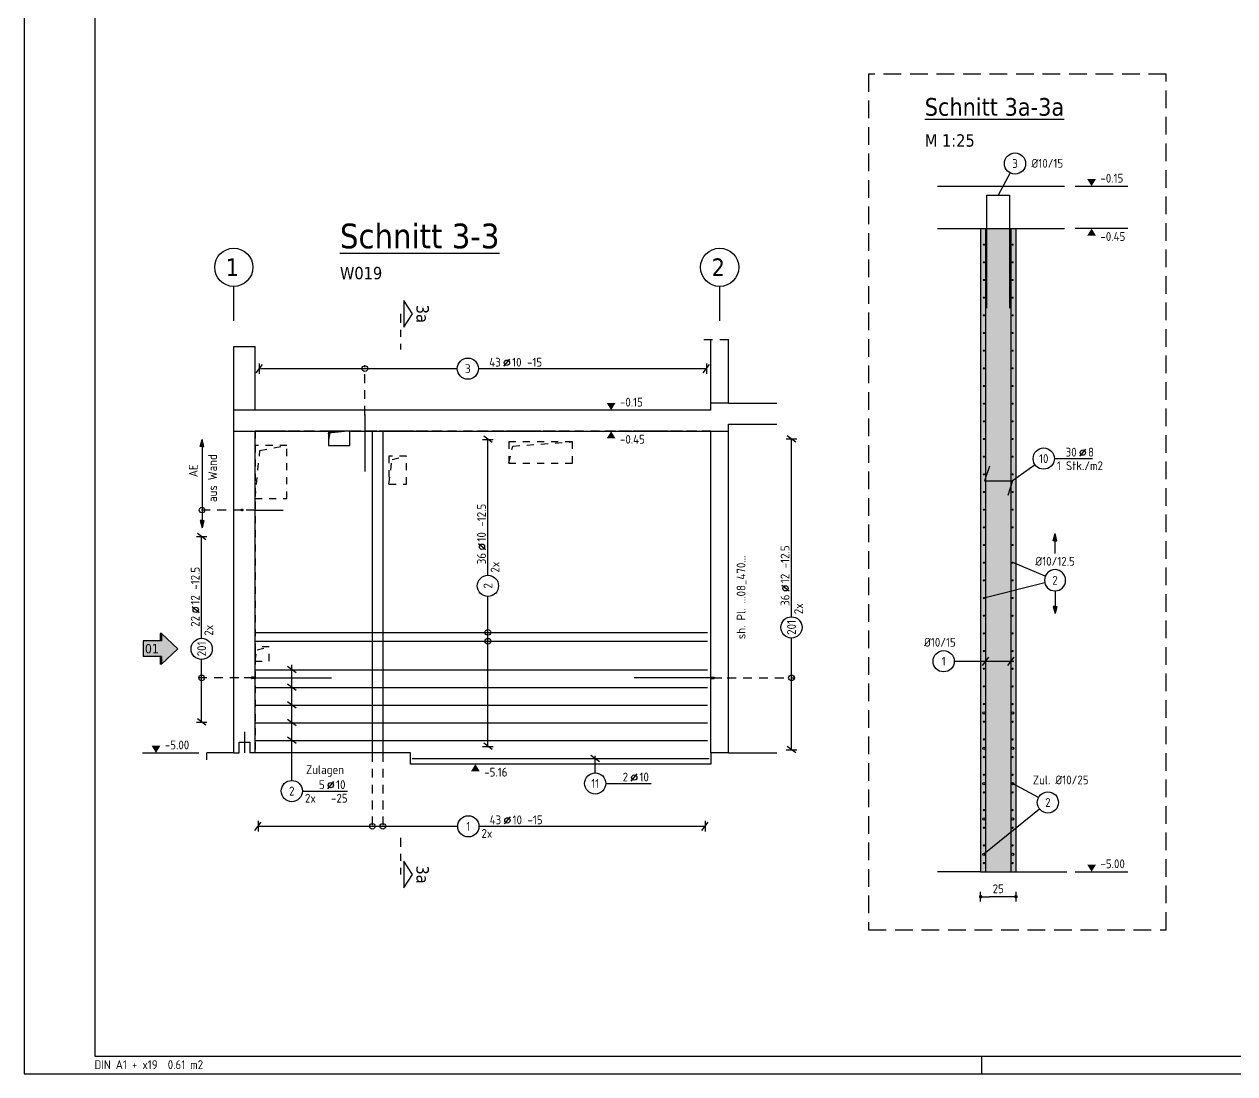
# Model space of a CAD drawing. Extents: x 17.4 to 82.2, y 0 to 32.7.
# Drawn here: x 17.4 to 34.53, y 0 to 14.85 of the extents above; entities that cross this region are included whole.
import ezdxf
from ezdxf.enums import TextEntityAlignment as Align

# ---------------------------------------------------------------- set-up
doc = ezdxf.new("R2010")
doc.units = 0
doc.header["$LTSCALE"] = 0.5
for name, pattern in [('AUSGEZOGEN', [1000.01, 1000, 0.01]), ('DASHDOTSMALL', [1.05, 0.5, -0.25, 0.05, -0.25]), ('DOT', [0.175, 0.05, -0.125]), ('HIDDEN', [0.375, 0.25, -0.125]), ('HIDDEN2', [0.187, 0.125, -0.062]), ('STRICHLINIE', [0.75, 0.5, -0.25]), ('STRICHPUNKT2', [0.55, 0.25, -0.125, 0.05, -0.125]), ('VERDECKT', [0.375, 0.25, -0.125])]:
    doc.linetypes.add(name, pattern=pattern)
for name, color, linetype in [('ACHSEN', 150, 'Continuous'), ('AFU', 7, 'Continuous'), ('BETON', 7, 'Continuous'), ('DETAIL', 7, 'Continuous'), ('DRUEBER', 7, 'Continuous'), ('grau_hell', 7, 'Continuous'), ('grau_mittel', 7, 'Continuous'), ('HILFE', 7, 'Continuous'), ('index', 7, 'Continuous'), ('koten', 7, 'Continuous'), ('LENTON', 7, 'Continuous'), ('MASSE', 7, 'Continuous'), ('OBJEKT', 7, 'Continuous'), ('RAHMEN', 7, 'Continuous'), ('RND', 7, 'Continuous'), ('SCHATTEN', 15, 'Continuous'), ('SCHNITTE', 7, 'Continuous'), ('SFP_Achsen', 7, 'Continuous'), ('TEXT', 7, 'Continuous'), ('VERDECKT', 7, 'Continuous'), ('WBZ', 7, 'Continuous')]:
    doc.layers.add(name, color=color, linetype=linetype)
doc.styles.add('helv', font='tahoma.ttf')
doc.styles.add('txt', font='isocp.shx')
doc.linetypes.add('AFU_50K', pattern='A,0.15,["/",Standard,S=0.2,R=0,X=-0.01,Y=-0.1],0.07,["/",Standard,S=0.2,R=0,X=-0.01,Y=-0.1],0.15', length=0.37)
doc.linetypes.add('AFU_50L', pattern='A,0.75,["/",Standard,S=0.2,R=0,X=-0.01,Y=-0.1],0.07,["/",Standard,S=0.2,R=0,X=-0.01,Y=-0.1],0.75', length=1.57)
doc.dimstyles.new('DOT_I', dxfattribs={"dimscale": 0.5, "dimtxt": 0.25, "dimasz": 0.25, "dimexe": 0.1, "dimexo": 0.3, "dimgap": 0.1, "dimtad": 1, "dimdec": 3, "dimzin": 3, "dimtxsty": 'txt', "dimblk": 'DOT', "dimblk1": 'DOT', "dimblk2": 'DOT', "dimsah": 1, "dimcen": 0.1, "dimse1": 1, "dimse2": 1, "dimazin": 0, "dimtfac": 1, "dimtdec": 4, "dimtix": 1, "dimtmove": 2, "dimatfit": 3, "dimfxl": 0, "dimtvp": 1, "dimtolj": 1, "dimtzin": 0, "dimarcsym": 0})

# ---------------------------------------------------------------- blocks, each defined once
blk = doc.blocks.new('OKRD_O')
at = {"color": 0, "linetype": 'ByBlock'}
blk.add_solid([(-0.125, 0.202), (0.125, 0.202), (0, 0)], dxfattribs=at)
at = {"color": 0, "linetype": 'ByBlock', "style": 'txt'}
blk.add_attdef('OKRD', (0.25, 0.1), '', height=0.25, dxfattribs=at)
blk = doc.blocks.new('OKRD_U')
at = {"color": 0, "linetype": 'ByBlock'}
blk.add_solid([(-0.125, -0.202), (0.125, -0.202), (0, 0)], dxfattribs=at)
at = {"color": 0, "linetype": 'ByBlock', "style": 'txt'}
blk.add_attdef('OKRD', (0.25, -0.35), '', height=0.25, dxfattribs=at)
blk = doc.blocks.new('lei_gre')
at = {"layer": 'RND', "color": 7, "linetype": 'Continuous'}
for p, q in [((-0.09, -0.12), (0.09, 0.12)), ((0, 0.15), (0, -0.15))]:
    blk.add_line(p, q, dxfattribs=at)
blk = doc.blocks.new('RND_LEI')
at = {"layer": 'RND', "color": 7, "linetype": 'Continuous'}
blk.add_line((1.022, 0.066), (1.19, 0.27), dxfattribs=at)
for centre, radius in [((0, 0), 0.3), ((1.106, 0.168), 0.075)]:
    blk.add_circle(centre, radius, dxfattribs=at)
at = {"layer": 'RND', "color": 7, "linetype": 'Continuous', "style": 'txt'}
blk.add_attdef('POSL', text='', height=0.25, dxfattribs=at).set_placement((0, 0), align=Align.MIDDLE)
blk.add_attdef('ANZ', text='', height=0.25, dxfattribs=at).set_placement((0.931, 0.057), align=Align.RIGHT)
for tag, p in [('DUM', (1.253, 0.057)), ('ABSTD', (1.674, 0.057)), ('POSTXT', (0.374, -0.327))]:
    blk.add_attdef(tag, p, '', height=0.25, dxfattribs=at)
blk = doc.blocks.new('Pfeillinie')
at = {"layer": 'TEXT', "linetype": 'Continuous'}
blk.add_hatch(color=7, dxfattribs=at).paths.add_polyline_path([(0, 0), (-0.8, 0.2), (-0.8, 0), (-0.8, -0.2)])
at = {"layer": 'TEXT', "color": 7, "linetype": 'Continuous'}
for p, q in [((-0.8, 0), (-0.8, 0.2)), ((-0.8, 0.2), (0, 0)), ((-0.8, 0), (-0.8, -0.2)), ((-0.8, -0.2), (0, 0))]:
    blk.add_line(p, q, dxfattribs=at)
blk = doc.blocks.new('SCHN-2')
at = {"layer": 'SCHNITTE', "color": 6, "linetype": 'Continuous'}
blk.add_lwpolyline([(0.378, 0.088), (0, 0.34), (-0.378, 0.088)], close=True, dxfattribs=at)
at = {"layer": 'SCHNITTE', "color": 1, "linetype": 'DASHDOTSMALL', "style": 'helv'}
blk.add_attdef('SCHN-2', text='', height=0.35, dxfattribs=at).set_placement((0, 0.45), align=Align.CENTER)
blk = doc.blocks.new('A1-19-0')
at = {"layer": 'RAHMEN'}
for p, q in [((0, 59.4), (0, 0)), ((0, 0), (103.1, 0))]:
    blk.add_line(p, q, dxfattribs=at)
at = {"layer": 'RAHMEN', "color": 5}
for p, q in [((2, 58.9), (2, 0.5)), ((2, 0.5), (102.6, 0.5))]:
    blk.add_line(p, q, dxfattribs=at)
at = {"layer": 'RAHMEN', "color": 7}
blk.add_line((27.1, 0), (27.1, 0.5), dxfattribs=at)
at = {"layer": 'RAHMEN', "color": 7, "style": 'txt'}
blk.add_text('DIN A1 + x19  0.61 m2', height=0.25, dxfattribs=at).set_placement((1.989, 0.133))
blk = doc.blocks.new('DOT')
at = {"layer": 'MASSE', "color": 7, "linetype": 'Continuous'}
for p, q in [((0, 0), (-1, 0)), ((0, 0.54), (0, -0.54))]:
    blk.add_line(p, q, dxfattribs=at)
at = {"layer": 'MASSE', "color": 7, "linetype": 'Continuous', "const_width": 0.2}
blk.add_lwpolyline([(-0.1, 0, 1), (0.1, 0, 1)], format="xyb", close=True, dxfattribs=at)
blk = doc.blocks.new('*D52')
at = {"layer": 'Defpoints', "color": 0, "linetype": 'AUSGEZOGEN', "transparency": 16777216}
for p in [(30.932, 2.505), (30.932, 2.505), (31.432, 2.505)]:
    blk.add_point(p, dxfattribs=at)
at = {"layer": 'MASSE', "color": 0, "linetype": 'AUSGEZOGEN', "lineweight": -2, "transparency": 16777216}
blk.add_line((31.307, 2.505), (31.057, 2.505), dxfattribs=at)
at = {"layer": 'MASSE', "color": 0, "linetype": 'AUSGEZOGEN', "lineweight": -2, "transparency": 16777216, "xscale": 0.125, "yscale": 0.125, "zscale": 0.125, "rotation": 180}
blk.add_blockref('DOT', (30.932, 2.505), dxfattribs=at)
at = {"layer": 'MASSE', "color": 0, "linetype": 'AUSGEZOGEN', "lineweight": -2, "transparency": 16777216, "xscale": 0.125, "yscale": 0.125, "zscale": 0.125}
blk.add_blockref('DOT', (31.432, 2.505), dxfattribs=at)
at = {"layer": 'MASSE', "color": 0, "linetype": 'AUSGEZOGEN', "transparency": 16777216, "insert": (31.182, 2.618), "char_height": 0.125, "attachment_point": 5, "style": 'txt'}
blk.add_mtext('\\A1;25', dxfattribs=at)
blk = doc.blocks.new('RND_HIN')
at = {"layer": 'RND', "color": 7, "linetype": 'Continuous'}
blk.add_circle((0, 0), 0.3, dxfattribs=at)
at = {"layer": 'RND', "color": 7, "linetype": 'Continuous', "style": 'txt'}
blk.add_attdef('POSI', text='', height=0.25, dxfattribs=at).set_placement((0, 0), align=Align.MIDDLE)
blk = doc.blocks.new('hin_ind5')
at = {"layer": 'grau_hell', "linetype": 'AUSGEZOGEN'}
h = blk.add_hatch(color=9, dxfattribs=at)
h.dxf.hatch_style = 2
h.paths.add_polyline_path([(0, 0), (0.619, -0.577), (0.619, -0.3), (1.306, -0.3), (1.306, 0.3), (0.619, 0.3), (0.619, 0.577)])
h.paths.add_polyline_path([(0.34, -0.274), (1.311, -0.274), (1.311, 0.274), (0.34, 0.274)], flags=9)
at = {"layer": 'OBJEKT', "linetype": 'AUSGEZOGEN'}
for points in [[(0.619, 0.3), (0.66, 0.3), (0.66, 0.577), (0.619, 0.577)], [(0.619, -0.577), (0.66, -0.577), (0.66, -0.3), (0.619, -0.3)]]:
    blk.add_hatch(color=1, dxfattribs=at).paths.add_polyline_path(points)
at = {"layer": 'OBJEKT', "color": 1, "linetype": 'AUSGEZOGEN'}
for p, q in [((0, 0), (0.619, 0.577)), ((0.619, 0.577), (0.619, 0.3)), ((0.619, 0.577), (0.66, 0.577)), ((0.66, 0.577), (0.66, 0.3)), ((0, 0), (0.619, -0.577)), ((0.619, 0.3), (1.306, 0.3)), ((1.306, 0.3), (1.306, -0.3)), ((0.619, -0.3), (0.619, -0.577)), ((0.619, -0.3), (1.306, -0.3)), ((0.66, -0.3), (0.66, -0.577))]:
    blk.add_line(p, q, dxfattribs=at)
at = {"layer": 'OBJEKT', "color": 7, "linetype": 'AUSGEZOGEN'}
blk.add_line((0.619, -0.577), (0.66, -0.577), dxfattribs=at)
at = {"layer": 'index', "color": 1, "linetype": 'Continuous', "style": 'helv'}
blk.add_attdef('INDEX', text='', height=0.35, rotation=360, dxfattribs=at).set_placement((1.259, 0), align=Align.MIDDLE_RIGHT)

msp = doc.modelspace()

# ---------------------------------------------------------------- linework, layer by layer
at = {"layer": 'ACHSEN', "color": 140, "linetype": 'AUSGEZOGEN'}
for p, q in [((20.3656, 10.6544), (20.3656, 11.1403)), ((27.2406, 10.6544), (27.2406, 11.1403))]:
    msp.add_line(p, q, dxfattribs=at)
at = {"layer": 'AFU', "color": 8, "linetype": 'AFU_50K'}
for p, q in [((30.9321, 11.9588), (31.4321, 11.9588)), ((27.3656, 9.4903), (27.1156, 9.4903)), ((20.6656, 9.3903), (20.3656, 9.3903)), ((22.8656, 4.3803), (22.8656, 4.5403)), ((27.3656, 4.5403), (27.1156, 4.5403)), ((27.1156, 4.5403), (27.1156, 4.3803)), ((30.9321, 2.8588), (31.4321, 2.8588))]:
    msp.add_line(p, q, dxfattribs=at)
at = {"layer": 'AFU', "color": 8, "linetype": 'AFU_50L'}
for p, q in [((20.3656, 9.0903), (21.7056, 9.0903)), ((20.6656, 4.5403), (20.6656, 9.0903)), ((22.0056, 9.0903), (27.3656, 9.0903)), ((27.1156, 4.5403), (27.1156, 9.0903)), ((22.8656, 4.5403), (20.6656, 4.5403)), ((27.1156, 4.3803), (22.8656, 4.3803))]:
    msp.add_line(p, q, dxfattribs=at)
at = {"layer": 'AFU', "color": 1, "linetype": 'AUSGEZOGEN'}
msp.add_line((20.5156, 4.8403), (20.5156, 4.5403), dxfattribs=at)
at = {"layer": 'AFU', "color": 8, "linetype": 'AUSGEZOGEN'}
for p, q in [((20.4406, 4.5403), (20.4406, 4.6903)), ((20.4406, 4.6903), (20.5906, 4.6903)), ((20.5906, 4.6903), (20.5906, 4.5403)), ((20.3656, 4.5403), (20.4406, 4.5403)), ((20.6656, 4.5403), (20.5906, 4.5403))]:
    msp.add_line(p, q, dxfattribs=at)
at = {"layer": 'BETON', "color": 6, "linetype": 'AUSGEZOGEN'}
for p, q in [((30.3239, 12.5588), (32.1188, 12.5588)), ((30.3239, 11.9588), (30.9321, 11.9588)), ((30.9321, 11.9588), (30.9321, 2.8588)), ((31.4321, 11.9588), (31.4321, 2.8588)), ((31.4321, 11.9588), (32.1188, 11.9588)), ((20.3656, 4.5403), (20.3656, 10.2903)), ((20.3656, 10.2903), (20.6656, 10.2903)), ((20.6656, 9.3903), (20.6656, 10.2903)), ((27.1156, 9.3903), (27.1156, 10.3903)), ((27.3656, 9.4903), (27.3656, 10.3903)), ((27.3656, 9.4903), (28.0487, 9.4903)), ((27.1156, 9.3903), (20.6656, 9.3903)), ((27.3656, 4.5403), (27.3656, 9.1903)), ((27.3656, 9.1903), (28.0487, 9.1903)), ((20.3656, 4.5403), (19.9856, 4.5403)), ((19.9856, 4.4403), (19.9856, 4.5403)), ((27.3656, 4.5403), (28.0487, 4.5403)), ((30.9321, 2.8588), (30.3239, 2.8588)), ((31.4321, 2.8588), (32.151, 2.8588))]:
    msp.add_line(p, q, dxfattribs=at)
msp.add_lwpolyline([(21.7056, 9.0903), (21.7056, 8.8903), (22.0056, 8.8903), (22.0056, 9.0903)], close=True, dxfattribs=at)
at = {"layer": 'DETAIL', "color": 102, "linetype": 'STRICHLINIE'}
msp.add_lwpolyline([(29.3468, 14.1454), (29.3468, 2.0373), (33.5587, 2.0373), (33.5587, 14.1454)], close=True, dxfattribs=at)
at = {"layer": 'DRUEBER', "color": 7, "linetype": 'DOT'}
for p, q in [((21.7056, 9.0903), (20.6656, 9.0903)), ((20.6656, 9.0903), (20.6656, 4.5403)), ((27.1156, 9.0903), (22.0056, 9.0903)), ((27.1156, 4.5403), (27.1156, 9.0903))]:
    msp.add_line(p, q, dxfattribs=at)
at = {"layer": 'grau_mittel', "color": 61, "linetype": 'AUSGEZOGEN'}
msp.add_solid([(30.9321, 2.8588), (31.4321, 2.8588), (30.9321, 11.9588), (31.4321, 11.9588)], dxfattribs=at)
at = {"layer": 'HILFE', "color": 102, "linetype": 'AUSGEZOGEN'}
for p, q in [((32.2681, 12.5588), (33.0148, 12.5588)), ((33.0148, 11.9588), (32.2681, 11.9588)), ((19.0722, 4.5403), (19.8726, 4.5403)), ((32.2681, 2.8588), (33.0148, 2.8588))]:
    msp.add_line(p, q, dxfattribs=at)
at = {"layer": 'HILFE', "color": 102, "linetype": 'HIDDEN'}
msp.add_line((27.0156, 10.3903), (27.4656, 10.3903), dxfattribs=at)
at = {"layer": 'LENTON', "color": 102}
for p, q in [((20.6188, 5.6113), (20.6175, 5.61)), ((20.6175, 5.61), (20.6175, 5.6089)), ((20.6175, 5.6015), (20.6175, 5.6089)), ((20.6184, 5.6076), (20.6175, 5.6088)), ((20.6175, 5.5942), (20.6175, 5.6015)), ((20.6175, 5.5942), (20.6184, 5.5954)), ((20.6175, 5.593), (20.6175, 5.5942)), ((20.6175, 5.593), (20.6188, 5.5917)), ((20.636, 5.6058), (20.6184, 5.6076)), ((20.6184, 5.5954), (20.636, 5.5972)), ((20.6643, 5.6113), (20.6188, 5.6113)), ((20.6643, 5.5917), (20.6188, 5.5917)), ((20.636, 5.5972), (20.636, 5.6058)), ((20.6471, 5.6058), (20.6647, 5.6076)), ((20.6471, 5.5972), (20.6471, 5.6058)), ((20.6647, 5.5954), (20.6471, 5.5972)), ((20.6643, 5.6113), (20.6656, 5.61)), ((20.6656, 5.593), (20.6643, 5.5917)), ((20.6647, 5.6076), (20.6656, 5.6088)), ((20.6656, 5.5942), (20.6647, 5.5954)), ((20.6656, 5.61), (20.6656, 5.6089)), ((20.6656, 5.6015), (20.6656, 5.6089)), ((20.6656, 5.5942), (20.6656, 5.6015)), ((20.6656, 5.593), (20.6656, 5.5942)), ((27.117, 5.6113), (27.1156, 5.61)), ((27.1156, 5.61), (27.1156, 5.6089)), ((27.1156, 5.6015), (27.1156, 5.6089)), ((27.1166, 5.6076), (27.1156, 5.6088)), ((27.1156, 5.5942), (27.1156, 5.6015)), ((27.1156, 5.5942), (27.1166, 5.5954)), ((27.1156, 5.593), (27.1156, 5.5942)), ((27.1156, 5.593), (27.117, 5.5917)), ((27.1342, 5.6058), (27.1166, 5.6076)), ((27.1166, 5.5954), (27.1342, 5.5972)), ((27.117, 5.6113), (27.1625, 5.6113)), ((27.117, 5.5917), (27.1625, 5.5917)), ((27.1342, 5.5972), (27.1342, 5.6058)), ((27.1453, 5.6058), (27.1628, 5.6076)), ((27.1453, 5.5972), (27.1453, 5.6058)), ((27.1628, 5.5954), (27.1453, 5.5972)), ((27.1625, 5.6113), (27.1638, 5.61)), ((27.1638, 5.593), (27.1625, 5.5917)), ((27.1628, 5.6076), (27.1638, 5.6088)), ((27.1638, 5.5942), (27.1628, 5.5954)), ((27.1638, 5.61), (27.1638, 5.6089)), ((27.1638, 5.6015), (27.1638, 5.6089)), ((27.1638, 5.5942), (27.1638, 5.6015)), ((27.1638, 5.593), (27.1638, 5.5942))]:
    msp.add_line(p, q, dxfattribs=at)
at = {"layer": 'LENTON', "color": 102, "linetype": 'AUSGEZOGEN'}
for p, q in [((20.6184, 5.5954), (20.6184, 5.6076)), ((20.6647, 5.5954), (20.6647, 5.6076)), ((27.1166, 5.5954), (27.1166, 5.6076)), ((27.1628, 5.5954), (27.1628, 5.6076))]:
    msp.add_line(p, q, dxfattribs=at)
at = {"layer": 'RND', "color": 102, "linetype": 'AUSGEZOGEN'}
for p, q in [((31.3492, 12.7461), (31.1821, 12.4303)), ((31.7033, 8.617), (31.3851, 8.3892)), ((31.9856, 7.3598), (31.9856, 7.642)), ((31.8473, 7.0408), (31.3899, 7.2327)), ((31.8401, 6.9463), (30.979, 6.7311)), ((31.9856, 6.8327), (31.9856, 6.5105)), ((30.5601, 5.8367), (31.4004, 5.8367)), ((21.1862, 4.1498), (21.1862, 5.7859)), ((25.4786, 4.2573), (25.4786, 4.5008)), ((31.752, 3.9094), (31.3852, 4.1061)), ((31.7675, 3.7442), (30.979, 3.1061))]:
    msp.add_line(p, q, dxfattribs=at)
at = {"layer": 'RND', "color": 7, "linetype": 'AUSGEZOGEN'}
for p, q in [((20.7246, 9.9768), (23.5274, 9.9768)), ((23.8274, 9.9768), (27.0528, 9.9768)), ((23.9611, 7.0538), (23.9611, 8.9746)), ((28.256, 6.4654), (28.256, 8.9816)), ((31.9753, 8.7043), (32.5153, 8.7043)), ((19.9107, 6.1617), (19.9107, 7.6011)), ((23.9611, 4.6317), (23.9611, 6.7538)), ((28.256, 4.5846), (28.256, 6.1654)), ((19.9107, 4.9761), (19.9107, 5.8617)), ((21.3362, 3.9998), (21.9762, 3.9998)), ((25.6286, 4.1073), (26.2686, 4.1073)), ((20.7085, 3.5016), (23.5332, 3.5016)), ((23.8332, 3.5016), (27.0347, 3.5016))]:
    msp.add_line(p, q, dxfattribs=at)
at = {"layer": 'RND', "color": 102, "linetype": 'VERDECKT'}
for p, q in [((22.2209, 9.3235), (22.2209, 10.0268)), ((20.4816, 7.9767), (19.8656, 7.9767)), ((20.436, 5.6015), (19.8607, 5.6015)), ((27.3469, 5.6015), (28.306, 5.6015)), ((22.3248, 4.5403), (22.3248, 3.4516)), ((22.4748, 4.5403), (22.4748, 3.4516))]:
    msp.add_line(p, q, dxfattribs=at)
at = {"layer": 'RND', "color": 1, "linetype": 'AUSGEZOGEN'}
for points in [[(31.0221, 10.8303), (31.0221, 12.4303), (31.3421, 12.4303), (31.3421, 10.8303)], [(31.0021, 11.9588), (31.0021, 2.8588)], [(31.3621, 11.9588), (31.3621, 2.8588)], [(22.2209, 9.3235), (22.2209, 8.5235)], [(22.3248, 9.0903), (22.3248, 4.5403)], [(22.4748, 9.0903), (22.4748, 4.5403)], [(31.0591, 8.5964), (30.9851, 8.3892), (31.3851, 8.3892), (31.3171, 8.18)], [(20.6656, 6.2453), (27.0656, 6.2453)], [(20.6656, 6.1203), (27.0656, 6.1203)], [(20.6656, 5.7172), (27.0656, 5.7172)], [(20.6487, 5.6015), (21.7487, 5.6015)], [(27.1325, 5.6015), (26.0325, 5.6015)], [(20.6656, 5.4672), (27.0656, 5.4672)], [(20.6656, 5.2172), (27.0656, 5.2172)], [(20.6656, 4.9672), (27.0656, 4.9672)], [(20.6656, 4.7172), (27.0656, 4.7172)], [(22.8899, 4.4603), (27.0899, 4.4603)]]:
    msp.add_lwpolyline(points, dxfattribs=at)
at = {"layer": 'RND', "color": 7, "linetype": 'AUSGEZOGEN'}
for points, const_width in [([(30.971, 11.7311, 1), (30.987, 11.7311, 1)], 0.016), ([(31.3932, 11.7311, -1), (31.3772, 11.7311, -1)], 0.016), ([(30.971, 11.4811, 1), (30.987, 11.4811, 1)], 0.016), ([(31.3932, 11.4811, -1), (31.3772, 11.4811, -1)], 0.016), ([(30.971, 11.2311, 1), (30.987, 11.2311, 1)], 0.016), ([(31.3932, 11.2311, -1), (31.3772, 11.2311, -1)], 0.016), ([(30.971, 10.9811, 1), (30.987, 10.9811, 1)], 0.016), ([(31.3932, 10.9811, -1), (31.3772, 10.9811, -1)], 0.016), ([(30.971, 10.7311, 1), (30.987, 10.7311, 1)], 0.016), ([(31.3932, 10.7311, -1), (31.3772, 10.7311, -1)], 0.016), ([(30.971, 10.4811, 1), (30.987, 10.4811, 1)], 0.016), ([(31.3932, 10.4811, -1), (31.3772, 10.4811, -1)], 0.016), ([(30.971, 10.2311, 1), (30.987, 10.2311, 1)], 0.016), ([(31.3932, 10.2311, -1), (31.3772, 10.2311, -1)], 0.016), ([(30.971, 9.9811, 1), (30.987, 9.9811, 1)], 0.016), ([(31.3932, 9.9811, -1), (31.3772, 9.9811, -1)], 0.016), ([(30.971, 9.7311, 1), (30.987, 9.7311, 1)], 0.016), ([(31.3932, 9.7311, -1), (31.3772, 9.7311, -1)], 0.016), ([(30.971, 9.4811, 1), (30.987, 9.4811, 1)], 0.016), ([(31.3932, 9.4811, -1), (31.3772, 9.4811, -1)], 0.016), ([(22.2146, 9.3235, 1), (22.2271, 9.3235, 1)], 0.0125), ([(30.971, 9.2311, 1), (30.987, 9.2311, 1)], 0.016), ([(31.3932, 9.2311, -1), (31.3772, 9.2311, -1)], 0.016), ([(30.971, 8.9811, 1), (30.987, 8.9811, 1)], 0.016), ([(31.3932, 8.9811, -1), (31.3772, 8.9811, -1)], 0.016), ([(30.971, 8.7311, 1), (30.987, 8.7311, 1)], 0.016), ([(31.3932, 8.7311, -1), (31.3772, 8.7311, -1)], 0.016), ([(30.971, 8.4811, 1), (30.987, 8.4811, 1)], 0.016), ([(31.3932, 8.4811, -1), (31.3772, 8.4811, -1)], 0.016), ([(30.971, 8.2311, 1), (30.987, 8.2311, 1)], 0.016), ([(31.3932, 8.2311, -1), (31.3772, 8.2311, -1)], 0.016), ([(30.971, 7.9811, 1), (30.987, 7.9811, 1)], 0.016), ([(31.3932, 7.9811, -1), (31.3772, 7.9811, -1)], 0.016), ([(30.971, 7.7311, 1), (30.987, 7.7311, 1)], 0.016), ([(31.3932, 7.7311, -1), (31.3772, 7.7311, -1)], 0.016), ([(30.971, 7.4811, 1), (30.987, 7.4811, 1)], 0.016), ([(31.3932, 7.4811, -1), (31.3772, 7.4811, -1)], 0.016), ([(30.971, 7.2311, 1), (30.987, 7.2311, 1)], 0.016), ([(31.3932, 7.2311, -1), (31.3772, 7.2311, -1)], 0.016), ([(30.971, 6.9811, 1), (30.987, 6.9811, 1)], 0.016), ([(31.3932, 6.9811, -1), (31.3772, 6.9811, -1)], 0.016), ([(30.971, 6.7311, 1), (30.987, 6.7311, 1)], 0.016), ([(31.3932, 6.7311, -1), (31.3772, 6.7311, -1)], 0.016), ([(30.971, 6.4811, 1), (30.987, 6.4811, 1)], 0.016), ([(31.3932, 6.4811, -1), (31.3772, 6.4811, -1)], 0.016), ([(30.971, 6.2311, 1), (30.987, 6.2311, 1)], 0.016), ([(31.3932, 6.2311, -1), (31.3772, 6.2311, -1)], 0.016), ([(30.971, 5.9811, 1), (30.987, 5.9811, 1)], 0.016), ([(31.3932, 5.9811, -1), (31.3772, 5.9811, -1)], 0.016), ([(30.971, 5.7311, 1), (30.987, 5.7311, 1)], 0.016), ([(31.3932, 5.7311, -1), (31.3772, 5.7311, -1)], 0.016), ([(30.971, 5.4811, 1), (30.987, 5.4811, 1)], 0.016), ([(31.3932, 5.4811, -1), (31.3772, 5.4811, -1)], 0.016), ([(30.971, 5.2311, 1), (30.987, 5.2311, 1)], 0.016), ([(31.3932, 5.2311, -1), (31.3772, 5.2311, -1)], 0.016), ([(30.971, 4.9811, 1), (30.987, 4.9811, 1)], 0.016), ([(31.3932, 4.9811, -1), (31.3772, 4.9811, -1)], 0.016), ([(30.971, 4.7311, 1), (30.987, 4.7311, 1)], 0.016), ([(31.3932, 4.7311, -1), (31.3772, 4.7311, -1)], 0.016), ([(30.971, 4.4811, 1), (30.987, 4.4811, 1)], 0.016), ([(31.3932, 4.4811, -1), (31.3772, 4.4811, -1)], 0.016), ([(30.971, 4.2311, 1), (30.987, 4.2311, 1)], 0.016), ([(31.3932, 4.2311, -1), (31.3772, 4.2311, -1)], 0.016), ([(30.971, 3.9811, 1), (30.987, 3.9811, 1)], 0.016), ([(31.3932, 3.9811, -1), (31.3772, 3.9811, -1)], 0.016), ([(30.971, 3.7311, 1), (30.987, 3.7311, 1)], 0.016), ([(31.3932, 3.7311, -1), (31.3772, 3.7311, -1)], 0.016), ([(30.971, 3.4811, 1), (30.987, 3.4811, 1)], 0.016), ([(31.3932, 3.4811, -1), (31.3772, 3.4811, -1)], 0.016), ([(30.971, 3.2311, 1), (30.987, 3.2311, 1)], 0.016), ([(31.3932, 3.2311, -1), (31.3772, 3.2311, -1)], 0.016), ([(30.971, 2.9811, 1), (30.987, 2.9811, 1)], 0.016), ([(31.3932, 2.9811, -1), (31.3772, 2.9811, -1)], 0.016)]:
    msp.add_lwpolyline(points, format="xyb", close=True, dxfattribs=dict(at, const_width=const_width))
at = {"layer": 'RND', "color": 102, "linetype": 'AUSGEZOGEN'}
msp.add_lwpolyline([(19.9156, 8.9761), (19.9156, 7.7261)], dxfattribs=at)
at = {"layer": 'RND', "color": 1, "linetype": 'HIDDEN'}
for points in [[(20.636, 5.6015), (20.436, 5.6015)], [(27.1453, 5.6015), (27.3453, 5.6015)]]:
    msp.add_lwpolyline(points, dxfattribs=at)
at = {"layer": 'RND', "color": 7, "linetype": 'AUSGEZOGEN'}
for centre, radius in [((22.2209, 9.9768), 0.04), ((19.9156, 7.9767), 0.04), ((23.9611, 6.2453), 0.04), ((23.9611, 6.1203), 0.04), ((19.9107, 5.6015), 0.04), ((28.256, 5.6015), 0.04), ((30.979, 5.1061), 0.016), ((31.3852, 5.1061), 0.016), ((30.979, 4.6061), 0.016), ((31.3852, 4.6061), 0.016), ((30.979, 4.1061), 0.016), ((31.3852, 4.1061), 0.016), ((30.979, 3.6061), 0.016), ((31.3852, 3.6061), 0.016), ((22.3248, 3.5016), 0.04), ((22.4748, 3.5016), 0.04), ((30.979, 3.1061), 0.016), ((31.3852, 3.1061), 0.016)]:
    msp.add_circle(centre, radius, dxfattribs=at)
at = {"layer": 'SCHATTEN', "color": 1, "linetype": 'AUSGEZOGEN'}
msp.add_lwpolyline([(21.7056, 8.8903, 0, 0.0326, 0), (21.7219, 9.089, 0, 0, 0), (21.7064, 9.0748, 0.0311, 0, 0), (22.0056, 9.0903, 0, 0, 0)], format="xyseb", dxfattribs=at)
at = {"layer": 'SCHNITTE', "color": 6, "linetype": 'STRICHPUNKT2'}
for p, q in [((22.7252, 10.7521), (22.7252, 10.247)), ((22.7252, 3.3378), (22.7252, 2.8189))]:
    msp.add_line(p, q, dxfattribs=at)
at = {"layer": 'SFP_Achsen', "color": 7, "linetype": 'AUSGEZOGEN'}
for centre in [(20.3656, 11.4108), (27.2406, 11.4108)]:
    msp.add_circle(centre, 0.2705, dxfattribs=at)
at = {"layer": 'TEXT', "color": 7, "linetype": 'VERDECKT'}
msp.add_line((20.6656, 7.9767), (20.4816, 7.9767), dxfattribs=at)
at = {"layer": 'TEXT', "color": 1, "linetype": 'AUSGEZOGEN'}
msp.add_lwpolyline([(20.6656, 7.9767), (21.0656, 7.9767)], dxfattribs=at)
at = {"layer": 'TEXT', "color": 7, "linetype": 'VERDECKT'}
msp.add_circle((20.4816, 7.9767), 0.012, dxfattribs=at)
at = {"layer": 'VERDECKT', "color": 7, "linetype": 'VERDECKT'}
for p, q in [((20.6656, 4.5403), (20.6656, 9.0903)), ((27.1156, 9.0903), (22.0056, 9.0903)), ((27.1156, 4.5403), (27.1156, 9.0903))]:
    msp.add_line(p, q, dxfattribs=at)
at = {"layer": 'VERDECKT', "color": 7, "linetype": 'HIDDEN'}
msp.add_line((21.7056, 9.0903), (20.6656, 9.0903), dxfattribs=at)
at = {"layer": 'WBZ', "color": 102, "linetype": 'HIDDEN2'}
for p, q in [((24.3127, 8.8818), (25.1556, 8.9403)), ((20.6656, 8.1403), (20.7357, 8.8205)), ((20.7357, 8.8205), (21.1156, 8.8903)), ((22.6055, 8.6915), (22.8106, 8.7403)), ((24.2556, 8.6403), (24.3127, 8.8818)), ((22.5606, 8.3403), (22.6055, 8.6915)), ((20.6656, 5.8403), (20.6952, 6.0006)), ((20.6952, 6.0006), (20.8656, 6.0403))]:
    msp.add_line(p, q, dxfattribs=at)
for points in [[(24.2556, 8.6403), (25.1556, 8.6403), (25.1556, 8.9403), (24.2556, 8.9403)], [(20.6656, 8.1403), (21.1156, 8.1403), (21.1156, 8.8903), (20.6656, 8.8903)], [(22.8106, 8.3403), (22.8106, 8.7403), (22.5606, 8.7403), (22.5606, 8.3403)], [(20.6656, 5.8403), (20.8656, 5.8403), (20.8656, 6.0403), (20.6656, 6.0403)]]:
    msp.add_lwpolyline(points, close=True, dxfattribs=at)

# ---------------------------------------------------------------- block references
at = {"layer": 'koten', "color": 7, "linetype": 'AUSGEZOGEN', "xscale": 0.5, "yscale": 0.5, "zscale": 0.5}
for p, values in [((32.5023, 12.5588), {'OKRD': '-0.15'}), ((25.7041, 9.3903), {'OKRD': '-0.15'}), ((19.2647, 4.5403), {'OKRD': '-5.00'}), ((32.5027, 2.8588), {'OKRD': '-5.00'})]:
    msp.add_blockref('OKRD_O', p, dxfattribs=at).add_auto_attribs(values)
at = {"layer": 'koten', "color": 7, "linetype": 'HIDDEN', "xscale": 0.5, "yscale": 0.5, "zscale": 0.5}
for p in [(32.5023, 11.9588), (25.7041, 9.0903)]:
    msp.add_blockref('OKRD_U', p, dxfattribs=at).add_auto_attribs({'OKRD': '-0.45'})
at = {"layer": 'koten', "color": 7, "linetype": 'AUSGEZOGEN'}
ref = msp.add_blockref('OKRD_O', (23.7837, 4.3803), dxfattribs=dict(at, xscale=-0.5, yscale=0.5, zscale=0.5, rotation=180))
ref.add_attrib('OKRD', '-5.16', (23.9087, 4.2049), dxfattribs={"layer": '0', "color": 0, "linetype": 'ByBlock', "height": 0.125, "style": 'txt'})
at = {"layer": 'RAHMEN', "color": 5, "linetype": 'AUSGEZOGEN', "xscale": 0.5, "yscale": 0.5, "zscale": 0.5}
msp.add_blockref('A1-19-0', (17.4, 0), dxfattribs=at)
at = {"layer": 'RND', "color": 7, "linetype": 'AUSGEZOGEN', "xscale": 0.5, "yscale": 0.5, "zscale": 0.5}
for name, p, values in [('RND_HIN', (31.4193, 12.8787), {'POSI': '3'}), ('RND_LEI', (23.6774, 9.9768), {'POSL': '3', 'DUM': '10', 'ANZ': '43', 'ABSTD': '-15'}), ('RND_LEI', (31.8253, 8.7043), {'POSL': '10', 'DUM': '8', 'ANZ': '30', 'POSTXT': '1 Stk./m2'}), ('RND_HIN', (30.4101, 5.8367), {'POSI': '1'}), ('RND_LEI', (21.1862, 3.9998), {'POSL': '2', 'DUM': '10', 'ANZ': '5', 'POSTXT': '2x   -25'}), ('RND_LEI', (25.4786, 4.1073), {'POSL': '11', 'DUM': '10', 'ANZ': '2'}), ('RND_HIN', (31.8842, 3.8385), {'POSI': '2'}), ('RND_LEI', (23.6832, 3.5016), {'POSL': '1', 'DUM': '10', 'ANZ': '43', 'ABSTD': '-15', 'POSTXT': '2x'})]:
    msp.add_blockref(name, p, dxfattribs=at).add_auto_attribs(values)
for p in [(20.7246, 9.9768), (27.0528, 9.9768), (31.0021, 5.8367), (31.3621, 5.8367), (20.7085, 3.5016), (27.0347, 3.5016)]:
    msp.add_blockref('lei_gre', p, dxfattribs=at)
at = {"layer": 'RND', "color": 102, "linetype": 'AUSGEZOGEN', "yscale": 0.125, "zscale": 0.125}
for p, xscale, rotation in [((19.9156, 8.9761), -0.125, 270), ((19.9156, 7.7261), -0.125, 90), ((31.9856, 7.642), 0.125, 90.00000000000001), ((31.9856, 6.5105), -0.125, 90)]:
    msp.add_blockref('Pfeillinie', p, dxfattribs=dict(at, xscale=xscale, rotation=rotation))
at = {"layer": 'RND', "color": 7, "linetype": 'AUSGEZOGEN', "xscale": 0.5, "yscale": 0.5, "zscale": 0.5, "rotation": 90}
for p in [(23.9611, 8.9746), (28.256, 8.9816), (19.9107, 7.6011), (21.1862, 5.7172), (21.1862, 5.4672), (21.1862, 5.2172), (19.9107, 4.9761), (21.1862, 4.9672), (21.1862, 4.7172), (23.9611, 4.6317), (28.256, 4.5846), (25.4786, 4.4603)]:
    msp.add_blockref('lei_gre', p, dxfattribs=at)
for p, values in [((23.9611, 6.9038), {'POSL': '2', 'DUM': '10', 'ANZ': '36', 'ABSTD': '-12.5', 'POSTXT': '2x'}), ((28.256, 6.3154), {'POSL': '201', 'DUM': '12', 'ANZ': '36', 'ABSTD': '-12.5', 'POSTXT': '2x'}), ((19.9107, 6.0117), {'POSL': '201', 'DUM': '12', 'ANZ': '22', 'ABSTD': '-12.5', 'POSTXT': '2x'})]:
    msp.add_blockref('RND_LEI', p, dxfattribs=at).add_auto_attribs(values)
at = {"layer": 'RND', "color": 7, "linetype": 'AUSGEZOGEN'}
ref = msp.add_blockref('RND_HIN', (31.9856, 6.9827), dxfattribs=dict(at, xscale=-0.5, yscale=0.5, zscale=0.5))
ref.add_attrib('POSI', '2', dxfattribs={"color": 7, "linetype": 'Continuous', "height": 0.125, "style": 'txt'}).set_placement((31.9856, 6.9827), align=Align.MIDDLE)
at = {"layer": 'SCHNITTE', "color": 6, "linetype": 'STRICHPUNKT2', "xscale": 0.5, "yscale": 0.5, "zscale": 0.5, "rotation": 270}
for p in [(22.7252, 10.7521), (22.7252, 2.8189)]:
    msp.add_blockref('SCHN-2', p, dxfattribs=at).add_auto_attribs({'SCHN-2': '3a'})
at = {"layer": 'TEXT', "color": 1, "linetype": 'AUSGEZOGEN'}
ref = msp.add_blockref('hin_ind5', (19.5732, 6.0142), dxfattribs=dict(at, xscale=-0.375, yscale=0.375, zscale=0.375))
ref.add_attrib('INDEX', '01', dxfattribs={"layer": 'index', "color": 1, "linetype": 'Continuous', "height": 0.13125, "style": 'helv'}).set_placement((19.3053, 6.0142), align=Align.MIDDLE_RIGHT)

# ---------------------------------------------------------------- texts
at = {"layer": 'SFP_Achsen', "color": 6, "linetype": 'AUSGEZOGEN', "style": 'helv'}
for s, p in [('1', (20.2516, 11.2864)), ('2', (27.1266, 11.2864))]:
    msp.add_text(s, height=0.25, dxfattribs=at).set_placement(p)
at = {"layer": 'TEXT', "color": 6, "linetype": 'AUSGEZOGEN', "style": 'helv'}
msp.add_text('%%USchnitt 3a-3a', height=0.25, dxfattribs=at).set_placement((30.1417, 13.5555))
at = {"layer": 'TEXT', "color": 1, "linetype": 'AUSGEZOGEN', "style": 'helv'}
for s, p in [('M 1:25', (30.1417, 13.118)), ('W019', (21.8675, 11.2414))]:
    msp.add_text(s, height=0.175, dxfattribs=at).set_placement(p)
at = {"layer": 'TEXT', "color": 7, "linetype": 'AUSGEZOGEN', "style": 'txt'}
for s, p in [('%%C10/15', (31.6516, 12.8191)), ('%%C10/12.5', (31.7067, 7.1889)), ('%%C10/15', (30.1312, 6.0429)), ('Zulagen', (21.3865, 4.2405)), ('Zul. %%C10/25', (31.6711, 4.0953))]:
    msp.add_text(s, height=0.125, dxfattribs=at).set_placement(p)
at = {"layer": 'TEXT', "color": 5, "linetype": 'AUSGEZOGEN', "style": 'helv'}
msp.add_text('%%USchnitt 3-3', height=0.35, dxfattribs=at).set_placement((21.8675, 11.6789))
at = {"layer": 'TEXT', "color": 7, "linetype": 'AUSGEZOGEN', "style": 'txt'}
for s, p in [('aus Wand ', (20.1273, 8.0898)), ('AE ', (19.8549, 8.4414))]:
    msp.add_text(s, height=0.125, rotation=90, dxfattribs=at).set_placement(p)
at = {"layer": 'TEXT', "color": 1, "linetype": 'AUSGEZOGEN', "style": 'txt'}
msp.add_text('sh. Pl. ...08_470...', height=0.125, rotation=90, dxfattribs=at).set_placement((27.6058, 6.1496))

# ---------------------------------------------------------------- dimensions: what is measured, and where the dimension line sits
at = {"layer": 'MASSE', "color": 7, "linetype": 'AUSGEZOGEN'}
dim = msp.add_linear_dim(base=(30.9321, 2.5054), p1=(31.4321, 2.5054), p2=(30.9321, 2.5054), dimstyle='DOT_I', override={"dimdec": 0, "dimlfac": 50}, dxfattribs=at)
dim.commit()
dim.dimension.update_dxf_attribs({"geometry": '*D52', "text_midpoint": (31.1821, 2.6179)})

doc.saveas('drawing.dxf')
